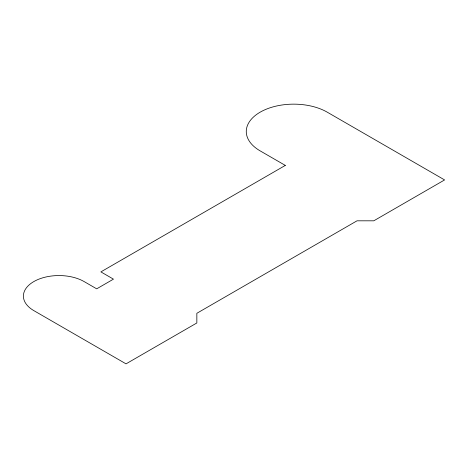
<?xml version="1.0" encoding="UTF-8"?>
<svg xmlns="http://www.w3.org/2000/svg" width="468" height="468" viewBox="0 0 468 468"><rect width="100%" height="100%" fill="white"/><g stroke="black" fill="none" stroke-linecap="round" stroke-linejoin="round"><path stroke-width="0.7" d="M285.316 165.409L100.883 271.89L113.461 279.15L96.695 288.832L84.117 281.572A35.568 20.534 0 0 0 33.819 281.572A35.568 20.534 0 0 0 33.819 310.612L126.032 363.852L196.847 322.967L196.847 313.291L357.02 220.814L373.786 220.814L444.6 179.928L327.231 112.168A47.426 27.378 0 0 0 260.167 112.168A47.426 27.378 0 0 0 260.167 150.889L285.316 165.409"/></g></svg>
